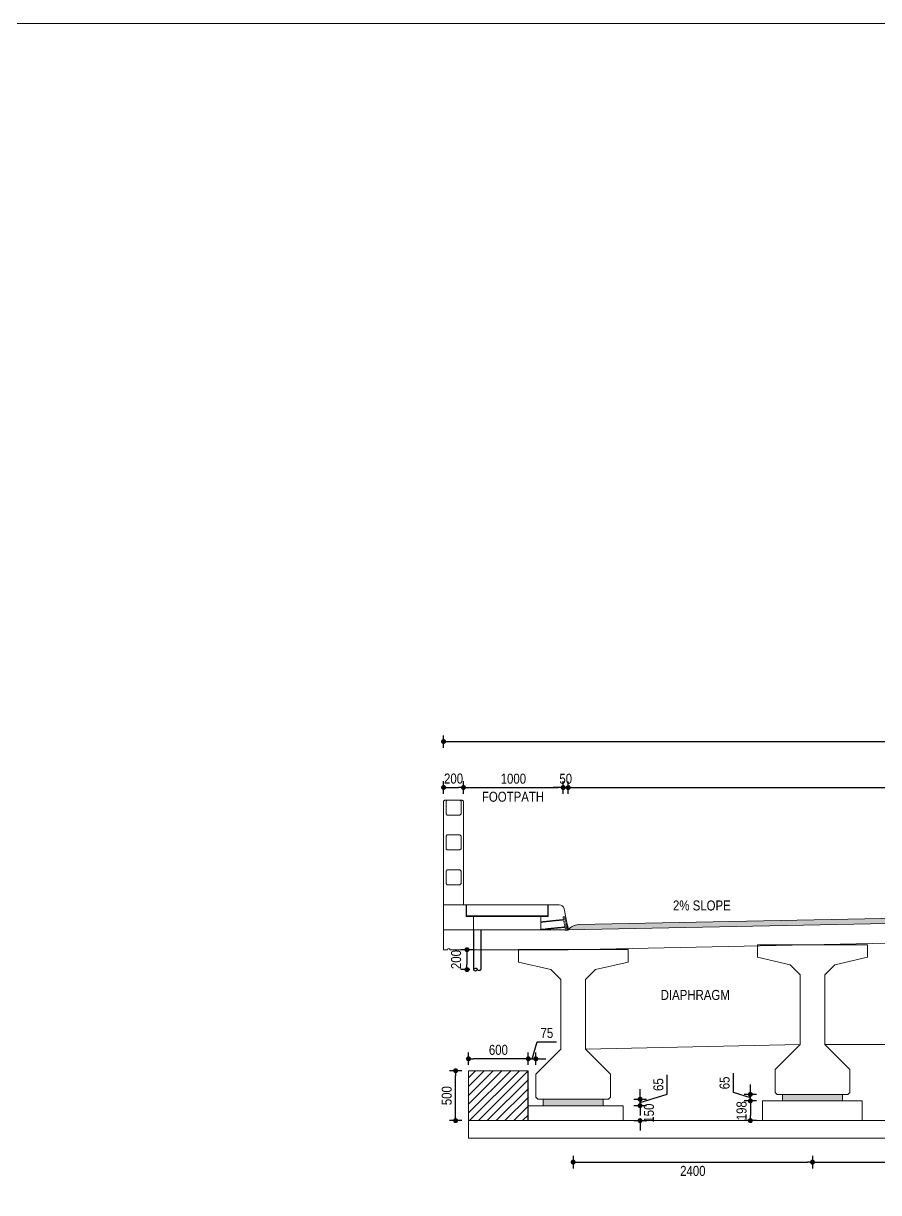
# Model space of a CAD drawing. Header units: inches. Extents: x -36047 to 217865, y -75686 to -40231.
# Drawn here: x 19918 to 28495, y -51954 to -40231 of the extents above; entities that cross this region are included whole.
import ezdxf

# ---------------------------------------------------------------- set-up
doc = ezdxf.new("R2010")
doc.units = ezdxf.units.IN
doc.header["$LTSCALE"] = 3
doc.header["$MEASUREMENT"] = 0
doc.header["$PDMODE"] = 34
doc.linetypes.add('DASHED2', pattern=[0.375, 0.25, -0.125])
doc.linetypes.add('HIDDEN', pattern=[9.525, 6.35, -3.175])
for name, color, linetype in [('con_out1', 2, 'Continuous'), ('Pipe_Hidde', 8, 'DASHED2'), ('Wearing Course', 7, 'Continuous')]:
    doc.layers.add(name, color=color, linetype=linetype)
for name, color, linetype, lineweight in [('Concrete', 4, 'Continuous', 20), ('Concrete Out', 4, 'Continuous', 20), ('Deck Slab', 171, 'Continuous', 20), ('Dim Arrow', 150, 'Continuous', 9), ('DIMS', 150, 'Continuous', 9), ('DIMS @ 50', 150, 'Continuous', 9), ('Girder Line', 7, 'Continuous', 25), ('Hatch', 8, 'Continuous', 5), ('Hatching', 120, 'Continuous', 5), ('Ralling', 140, 'Continuous', 20), ('Structue', 7, 'Continuous', 25), ('Text_Normal @ 50', 7, 'Continuous', 25)]:
    doc.layers.add(name, color=color, linetype=linetype, lineweight=lineweight)
doc.styles.add('SWIS_R_N', font='swissc.ttf', dxfattribs={"height": 2})
doc.dimstyles.new('Dot_Anno', dxfattribs={"dimtxt": 2, "dimasz": 1, "dimexe": 1.25, "dimexo": 0.75, "dimgap": 0.75, "dimtad": 2, "dimdec": 0, "dimzin": 0, "dimdsep": 46, "dimtxsty": 'SWIS_R_N', "dimblk": 'DOT', "dimcen": 0.5, "dimadec": 0, "dimazin": 0, "dimtfac": 1, "dimtdec": 0, "dimtofl": 0, "dimtmove": 0, "dimatfit": 3, "dimfxl": 1.25, "dimfxlon": 1, "dimtolj": 1, "dimtzin": 0, "dimarcsym": 0})

# ---------------------------------------------------------------- blocks, each defined once
blk = doc.blocks.new('_Dot')
at = {"color": 0, "linetype": 'ByBlock', "lineweight": -2}
blk.add_line((-0.5, 0), (-1, 0), dxfattribs=at)
at = {"color": 0, "linetype": 'ByBlock', "const_width": 0.5}
blk.add_lwpolyline([(-0.25, 0, 1), (0.25, 0, 1)], format="xyb", close=True, dxfattribs=at)
blk = doc.blocks.new('*D27')
at = {"layer": 'DEFPOINTS', "color": 0, "transparency": 16777216}
for p in [(33932, -47431), (24132, -48030), (33932, -48030)]:
    blk.add_point(p, dxfattribs=at)
at = {"layer": 'DIMS', "color": 0, "lineweight": -2, "transparency": 16777216}
for p, q in [((24132, -47494), (24132, -47369)), ((24182, -47431), (33882, -47431)), ((33932, -47494), (33932, -47369))]:
    blk.add_line(p, q, dxfattribs=at)
at = {"layer": 'DIMS', "color": 0, "lineweight": -2, "transparency": 16777216, "xscale": 50, "yscale": 50, "zscale": 50, "rotation": 180}
blk.add_blockref('_Dot', (24132, -47431), dxfattribs=at)
at = {"layer": 'DIMS', "color": 0, "lineweight": -2, "transparency": 16777216, "xscale": 50, "yscale": 50, "zscale": 50}
blk.add_blockref('_Dot', (33932, -47431), dxfattribs=at)
at = {"layer": 'DIMS', "color": 0, "transparency": 16777216, "insert": (29032, -47342), "char_height": 100, "attachment_point": 5, "style": 'SWIS_R_N'}
blk.add_mtext('\\A1;9800 ', dxfattribs=at)
blk = doc.blocks.new('*D55')
at = {"layer": 'DEFPOINTS', "color": 0, "transparency": 16777216}
for p in [(25932, -51082), (25932, -51232), (26103, -51232)]:
    blk.add_point(p, dxfattribs=at)
at = {"layer": 'DIMS', "color": 0, "lineweight": -2, "transparency": 16777216}
for p, q in [((26103, -51032), (26103, -50982)), ((26041, -51082), (26166, -51082)), ((26041, -51232), (26166, -51232)), ((26103, -51282), (26103, -51332))]:
    blk.add_line(p, q, dxfattribs=at)
at = {"layer": 'DIMS', "color": 0, "lineweight": -2, "transparency": 16777216, "xscale": 50, "yscale": 50, "zscale": 50}
for p, rotation in [((26103, -51082), 270), ((26103, -51232), 90)]:
    blk.add_blockref('_Dot', p, dxfattribs=dict(at, rotation=rotation))
at = {"layer": 'DIMS', "color": 0, "transparency": 16777216, "insert": (26192, -51157), "char_height": 100, "attachment_point": 5, "rotation": 90, "style": 'SWIS_R_N'}
blk.add_mtext('\\A1;150', dxfattribs=at)
blk = doc.blocks.new('*D56')
at = {"layer": 'DEFPOINTS', "color": 0, "transparency": 16777216}
for p in [(25432, -51077), (27832, -51256), (27832, -51648)]:
    blk.add_point(p, dxfattribs=at)
at = {"layer": 'DIMS', "color": 0, "lineweight": -2, "transparency": 16777216}
for p, q in [((25432, -51586), (25432, -51711)), ((25482, -51648), (27782, -51648)), ((27832, -51586), (27832, -51711))]:
    blk.add_line(p, q, dxfattribs=at)
at = {"layer": 'DIMS', "color": 0, "lineweight": -2, "transparency": 16777216, "xscale": 50, "yscale": 50, "zscale": 50, "rotation": 180}
blk.add_blockref('_Dot', (25432, -51648), dxfattribs=at)
at = {"layer": 'DIMS', "color": 0, "lineweight": -2, "transparency": 16777216, "xscale": 50, "yscale": 50, "zscale": 50}
blk.add_blockref('_Dot', (27832, -51648), dxfattribs=at)
at = {"layer": 'DIMS', "color": 0, "transparency": 16777216, "insert": (26632, -51737), "char_height": 100, "attachment_point": 5, "style": 'SWIS_R_N'}
blk.add_mtext('\\A1;2400', dxfattribs=at)
blk = doc.blocks.new('*D58')
at = {"layer": 'DEFPOINTS', "color": 0, "transparency": 16777216}
for p in [(27832, -51256), (30232, -51648), (30232, -51708)]:
    blk.add_point(p, dxfattribs=at)
at = {"layer": 'DIMS', "color": 0, "lineweight": -2, "transparency": 16777216}
for p, q in [((27832, -51586), (27832, -51711)), ((27882, -51648), (30182, -51648)), ((30232, -51671), (30232, -51586))]:
    blk.add_line(p, q, dxfattribs=at)
at = {"layer": 'DIMS', "color": 0, "lineweight": -2, "transparency": 16777216, "xscale": 50, "yscale": 50, "zscale": 50, "rotation": 180}
blk.add_blockref('_Dot', (27832, -51648), dxfattribs=at)
at = {"layer": 'DIMS', "color": 0, "lineweight": -2, "transparency": 16777216, "xscale": 50, "yscale": 50, "zscale": 50}
blk.add_blockref('_Dot', (30232, -51648), dxfattribs=at)
at = {"layer": 'DIMS', "color": 0, "transparency": 16777216, "insert": (29032, -51737), "char_height": 100, "attachment_point": 5, "style": 'SWIS_R_N'}
blk.add_mtext('\\A1;2400', dxfattribs=at)
blk = doc.blocks.new('*D42')
at = {"layer": 'DEFPOINTS', "color": 0, "transparency": 16777216}
for p in [(32682, -47893), (25382, -49318), (32682, -49318)]:
    blk.add_point(p, dxfattribs=at)
at = {"layer": 'DIMS', "color": 0, "lineweight": -2, "transparency": 16777216}
for p, q in [((25382, -47956), (25382, -47831)), ((25432, -47893), (32632, -47893)), ((32682, -47956), (32682, -47831))]:
    blk.add_line(p, q, dxfattribs=at)
at = {"layer": 'DIMS', "color": 0, "lineweight": -2, "transparency": 16777216, "xscale": 50, "yscale": 50, "zscale": 50, "rotation": 180}
blk.add_blockref('_Dot', (25382, -47893), dxfattribs=at)
at = {"layer": 'DIMS', "color": 0, "lineweight": -2, "transparency": 16777216, "xscale": 50, "yscale": 50, "zscale": 50}
blk.add_blockref('_Dot', (32682, -47893), dxfattribs=at)
at = {"layer": 'DIMS', "color": 0, "transparency": 16777216, "insert": (29006, -47805), "char_height": 100, "attachment_point": 5, "style": 'SWIS_R_N'}
blk.add_mtext('\\A1;7300', dxfattribs=at)
blk = doc.blocks.new('*D23')
at = {"layer": 'DEFPOINTS', "color": 0, "transparency": 16777216}
for p in [(24332, -47892), (24132, -48030), (24332, -48030)]:
    blk.add_point(p, dxfattribs=at)
at = {"layer": 'DIMS', "color": 0, "lineweight": -2, "transparency": 16777216}
for p, q in [((24132, -47955), (24132, -47830)), ((24332, -47955), (24332, -47830)), ((24182, -47892), (24282, -47892))]:
    blk.add_line(p, q, dxfattribs=at)
at = {"layer": 'DIMS', "color": 0, "lineweight": -2, "transparency": 16777216, "xscale": 50, "yscale": 50, "zscale": 50, "rotation": 180}
blk.add_blockref('_Dot', (24132, -47892), dxfattribs=at)
at = {"layer": 'DIMS', "color": 0, "lineweight": -2, "transparency": 16777216, "xscale": 50, "yscale": 50, "zscale": 50}
blk.add_blockref('_Dot', (24332, -47892), dxfattribs=at)
at = {"layer": 'DIMS', "color": 0, "transparency": 16777216, "insert": (24232, -47803), "char_height": 100, "attachment_point": 5, "style": 'SWIS_R_N'}
blk.add_mtext('\\A1;200', dxfattribs=at)
blk = doc.blocks.new('*D24')
at = {"layer": 'DEFPOINTS', "color": 0, "transparency": 16777216}
for p in [(25382, -47893), (25332, -49068), (25382, -49318)]:
    blk.add_point(p, dxfattribs=at)
at = {"layer": 'DIMS', "color": 0, "lineweight": -2, "transparency": 16777216}
for p, q in [((25282, -47893), (25232, -47893)), ((25332, -47956), (25332, -47831)), ((25382, -47956), (25382, -47831)), ((25432, -47893), (25482, -47893))]:
    blk.add_line(p, q, dxfattribs=at)
at = {"layer": 'DIMS', "color": 0, "lineweight": -2, "transparency": 16777216, "xscale": 50, "yscale": 50, "zscale": 50}
blk.add_blockref('_Dot', (25332, -47893), dxfattribs=at)
at = {"layer": 'DIMS', "color": 0, "lineweight": -2, "transparency": 16777216, "xscale": 50, "yscale": 50, "zscale": 50, "rotation": 180}
blk.add_blockref('_Dot', (25382, -47893), dxfattribs=at)
at = {"layer": 'DIMS', "color": 0, "transparency": 16777216, "insert": (25357, -47805), "char_height": 100, "attachment_point": 5, "style": 'SWIS_R_N'}
blk.add_mtext('\\A1;50', dxfattribs=at)
blk = doc.blocks.new('*D26')
at = {"layer": 'DEFPOINTS', "color": 0, "transparency": 16777216}
for p in [(25332, -47892), (24332, -48046), (25332, -49068)]:
    blk.add_point(p, dxfattribs=at)
at = {"layer": 'DIMS', "color": 0, "lineweight": -2, "transparency": 16777216}
for p, q in [((24332, -47955), (24332, -47830)), ((25332, -47955), (25332, -47830)), ((24382, -47892), (25282, -47892))]:
    blk.add_line(p, q, dxfattribs=at)
at = {"layer": 'DIMS', "color": 0, "lineweight": -2, "transparency": 16777216, "xscale": 50, "yscale": 50, "zscale": 50, "rotation": 180}
blk.add_blockref('_Dot', (24332, -47892), dxfattribs=at)
at = {"layer": 'DIMS', "color": 0, "lineweight": -2, "transparency": 16777216, "xscale": 50, "yscale": 50, "zscale": 50}
blk.add_blockref('_Dot', (25332, -47892), dxfattribs=at)
at = {"layer": 'DIMS', "color": 0, "transparency": 16777216, "insert": (24832, -47804), "char_height": 100, "attachment_point": 5, "style": 'SWIS_R_N'}
blk.add_mtext('\\A1;1000', dxfattribs=at)
blk = doc.blocks.new('*D129')
at = {"layer": 'DEFPOINTS', "color": 0, "transparency": 16777216}
for p in [(24253, -50732), (24382, -50732), (25032, -51232)]:
    blk.add_point(p, dxfattribs=at)
at = {"layer": 'DIMS', "color": 0, "lineweight": -2, "transparency": 16777216}
for p, q in [((24316, -50732), (24191, -50732)), ((24253, -51182), (24253, -50782)), ((24316, -51232), (24191, -51232))]:
    blk.add_line(p, q, dxfattribs=at)
at = {"layer": 'DIMS', "color": 0, "lineweight": -2, "transparency": 16777216, "xscale": 50, "yscale": 50, "zscale": 50}
for p, rotation in [((24253, -50732), 90), ((24253, -51232), 270)]:
    blk.add_blockref('_Dot', p, dxfattribs=dict(at, rotation=rotation))
at = {"layer": 'DIMS', "color": 0, "transparency": 16777216, "insert": (24164, -50982), "char_height": 100, "attachment_point": 5, "rotation": 90, "style": 'SWIS_R_N'}
blk.add_mtext('\\A1;500', dxfattribs=at)
blk = doc.blocks.new('*D50')
at = {"layer": 'DEFPOINTS', "color": 0, "transparency": 16777216}
for p in [(27332, -51034), (27209, -51232), (27332, -51232)]:
    blk.add_point(p, dxfattribs=at)
at = {"layer": 'DIMS', "color": 0, "lineweight": -2, "transparency": 16777216}
for p, q in [((27272, -51034), (27147, -51034)), ((27209, -51084), (27209, -51182)), ((27272, -51232), (27147, -51232))]:
    blk.add_line(p, q, dxfattribs=at)
at = {"layer": 'DIMS', "color": 0, "lineweight": -2, "transparency": 16777216, "xscale": 50, "yscale": 50, "zscale": 50}
for p, rotation in [((27209, -51034), 90), ((27209, -51232), 270)]:
    blk.add_blockref('_Dot', p, dxfattribs=dict(at, rotation=rotation))
at = {"layer": 'DIMS', "color": 0, "transparency": 16777216, "insert": (27121, -51133), "char_height": 100, "attachment_point": 5, "rotation": 90, "style": 'SWIS_R_N'}
blk.add_mtext('\\A1;198', dxfattribs=at)
blk = doc.blocks.new('*D49')
at = {"layer": 'DEFPOINTS', "color": 0, "transparency": 16777216}
for p in [(27209, -50969), (27452, -50969), (27332, -51034)]:
    blk.add_point(p, dxfattribs=at)
at = {"layer": 'DIMS', "color": 0, "lineweight": -2, "transparency": 16777216}
for p, q in [((27039, -50951), (27039, -50757)), ((27209, -50919), (27209, -50869)), ((27209, -51002), (27039, -50951)), ((27272, -50969), (27147, -50969)), ((27209, -51034), (27209, -50969)), ((27272, -51034), (27147, -51034)), ((27209, -51084), (27209, -51134))]:
    blk.add_line(p, q, dxfattribs=at)
at = {"layer": 'DIMS', "color": 0, "lineweight": -2, "transparency": 16777216, "xscale": 50, "yscale": 50, "zscale": 50}
for p, rotation in [((27209, -50969), 270), ((27209, -51034), 90)]:
    blk.add_blockref('_Dot', p, dxfattribs=dict(at, rotation=rotation))
at = {"layer": 'DIMS', "color": 0, "transparency": 16777216, "insert": (26951, -50854), "char_height": 100, "attachment_point": 5, "rotation": 90, "style": 'SWIS_R_N'}
blk.add_mtext('\\A1;65', dxfattribs=at)
blk = doc.blocks.new('*D47')
at = {"layer": 'DEFPOINTS', "color": 0, "transparency": 16777216}
for p in [(25057, -50612), (24982, -50732), (25057, -50767)]:
    blk.add_point(p, dxfattribs=at)
at = {"layer": 'DIMS', "color": 0, "lineweight": -2, "transparency": 16777216}
for p, q in [((25020, -50612), (25070, -50442)), ((25070, -50442), (25265, -50442)), ((24932, -50612), (24882, -50612)), ((24982, -50674), (24982, -50549)), ((24982, -50612), (25057, -50612)), ((25057, -50674), (25057, -50549)), ((25107, -50612), (25157, -50612))]:
    blk.add_line(p, q, dxfattribs=at)
at = {"layer": 'DIMS', "color": 0, "lineweight": -2, "transparency": 16777216, "xscale": 50, "yscale": 50, "zscale": 50}
blk.add_blockref('_Dot', (24982, -50612), dxfattribs=at)
at = {"layer": 'DIMS', "color": 0, "lineweight": -2, "transparency": 16777216, "xscale": 50, "yscale": 50, "zscale": 50, "rotation": 180}
blk.add_blockref('_Dot', (25057, -50612), dxfattribs=at)
at = {"layer": 'DIMS', "color": 0, "transparency": 16777216, "insert": (25168, -50354), "char_height": 100, "attachment_point": 5, "style": 'SWIS_R_N'}
blk.add_mtext('\\A1;75', dxfattribs=at)
blk = doc.blocks.new('*D103')
at = {"layer": 'DEFPOINTS', "color": 0, "transparency": 16777216}
for p in [(24467, -49518), (24367, -49718), (24432, -49718)]:
    blk.add_point(p, dxfattribs=at)
at = {"layer": 'DIMS', "color": 0, "lineweight": -2, "transparency": 16777216}
for p, q in [((24429, -49518), (24304, -49518)), ((24367, -49568), (24367, -49668)), ((24395, -49718), (24304, -49718))]:
    blk.add_line(p, q, dxfattribs=at)
at = {"layer": 'DIMS', "color": 0, "lineweight": -2, "transparency": 16777216, "xscale": 50, "yscale": 50, "zscale": 50}
for p, rotation in [((24367, -49518), 90), ((24367, -49718), 270)]:
    blk.add_blockref('_Dot', p, dxfattribs=dict(at, rotation=rotation))
at = {"layer": 'DIMS', "color": 0, "transparency": 16777216, "insert": (24258, -49617), "char_height": 100, "attachment_point": 5, "rotation": 90, "style": 'SWIS_R_N'}
blk.add_mtext('\\A1;200', dxfattribs=at)
blk = doc.blocks.new('*D48')
at = {"layer": 'DEFPOINTS', "color": 0, "transparency": 16777216}
for p in [(25787, -51017), (25932, -51082), (26103, -51017)]:
    blk.add_point(p, dxfattribs=at)
at = {"layer": 'DIMS', "color": 0, "lineweight": -2, "transparency": 16777216}
for p, q in [((26376, -50968), (26376, -50774)), ((26103, -50967), (26103, -50917)), ((26103, -51050), (26376, -50968)), ((26041, -51017), (26166, -51017)), ((26041, -51082), (26166, -51082)), ((26103, -51082), (26103, -51017)), ((26103, -51132), (26103, -51182))]:
    blk.add_line(p, q, dxfattribs=at)
at = {"layer": 'DIMS', "color": 0, "lineweight": -2, "transparency": 16777216, "xscale": 50, "yscale": 50, "zscale": 50}
for p, rotation in [((26103, -51017), 270), ((26103, -51082), 90)]:
    blk.add_blockref('_Dot', p, dxfattribs=dict(at, rotation=rotation))
at = {"layer": 'DIMS', "color": 0, "transparency": 16777216, "insert": (26287, -50871), "char_height": 100, "attachment_point": 5, "rotation": 90, "style": 'SWIS_R_N'}
blk.add_mtext('\\A1;65', dxfattribs=at)
blk = doc.blocks.new('grating')
at = {"layer": 'con_out1', "lineweight": 20}
h = blk.add_hatch(dxfattribs=at)
h.set_pattern_fill('ANSI31', color=256, scale=90, angle=320.4884)
h.set_pattern_definition([(5.48843, (35188.985, 8598.234), (-1.0760037, 11.1984247), [])])
h.paths.add_polyline_path([(-42, 131, -0.179836), (-15, 139), (-12, 111), (-8, 77), (-37, 77)])
h.paths.add_polyline_path([(-37, 77), (-8, 77), (-1, 2), (-29, 2)])
at = {"layer": 'con_out1'}
blk.add_line((-29, 0), (0, 0), dxfattribs=at)
at = {"layer": 'con_out1', "const_width": 5}
blk.add_lwpolyline([(-42, 131, -0.180591), (-15, 139)], format="xyb", dxfattribs=at)
for points in [[(-42, 131), (-29, 0)], [(-15, 139), (0, 0)]]:
    blk.add_lwpolyline(points, dxfattribs=at)
at = {"layer": 'Deck Slab', "linetype": 'HIDDEN'}
for p in [(-7, 54), (-6, 55)]:
    blk.add_line(p, (-1, 5), dxfattribs=at)
at = {"layer": 'Structue', "linetype": 'HIDDEN', "ltscale": 0.15}
blk.add_line((-3, 0), (-8, 75), dxfattribs=at)
blk = doc.blocks.new('*D132')
at = {"layer": 'DEFPOINTS', "color": 0, "transparency": 16777216}
for p in [(24382, -50612), (24382, -50732), (24982, -50732)]:
    blk.add_point(p, dxfattribs=at)
at = {"layer": 'DIMS', "color": 0, "lineweight": -2, "transparency": 16777216}
for p, q in [((24382, -50674), (24382, -50549)), ((24932, -50612), (24432, -50612)), ((24982, -50674), (24982, -50549))]:
    blk.add_line(p, q, dxfattribs=at)
at = {"layer": 'DIMS', "color": 0, "lineweight": -2, "transparency": 16777216, "xscale": 50, "yscale": 50, "zscale": 50, "rotation": 180}
blk.add_blockref('_Dot', (24382, -50612), dxfattribs=at)
at = {"layer": 'DIMS', "color": 0, "lineweight": -2, "transparency": 16777216, "xscale": 50, "yscale": 50, "zscale": 50}
blk.add_blockref('_Dot', (24982, -50612), dxfattribs=at)
at = {"layer": 'DIMS', "color": 0, "transparency": 16777216, "insert": (24682, -50523), "char_height": 100, "attachment_point": 5, "style": 'SWIS_R_N'}
blk.add_mtext('\\A1;600', dxfattribs=at)

msp = doc.modelspace()

# ---------------------------------------------------------------- hatches: boundary and pattern name
at = {"layer": 'Hatch'}
h = msp.add_hatch(dxfattribs=at)
h.set_pattern_fill('AR-CONC', color=256, scale=10)
h.set_pattern_definition([(50, (-0.73, 0), (71.72602, -6.275213), [7.5, -82.5]), (355, (-0.73, 0), (-13.87513, 75.21921), [6, -66]), (100.45144, (5.25, -0.52), (57.850885, 68.944), [6.37402, -70.11421]), (46.1842, (-0.73, 20), (106.72413, -16.55193), [11.25, -123.75]), (96.63564, (8.16, 18.62), (93.4662, 97.41186), [9.56103, -105.17138]), (351.18416, (-0.73, 20), (93.4662, 97.41186), [9, -99]), (21, (9.27, 15), (59.690705, -40.26189), [7.5, -82.5]), (326, (9.27, 15), (24.33153, 72.515), [6, -66]), (71.45144, (14.244, 11.645), (84.02224, 32.253115), [6.37402, -70.11421]), (37.5, (-0.73, 0), (1.215986, 33.289385), [0, -65.2, 0, -67, 0, -66.25]), (7.5, (-0.73, 0), (26.306954, 39.441171), [0, -38.2, 0, -63.7, 0, -25.25]), (327.5, (-23.03, 0), (53.382244, -2.255487), [0, -25, 0, -78, 0, -103.5]), (317.5, (-33.03, 0), (58.318617, 10.0105), [0, -32.5, 0, -51.8, 0, -73.5])])
edge = h.paths.add_edge_path()
edge.add_ellipse((32256.5, -49388.2), major_axis=(-275.4, 275.4), ratio=1, start_angle=235.47758, end_angle=241.0554)
edge.add_line((32639.4, -49317.3), (32681.7, -49318.2))
edge.add_line((32681.7, -49318.2), (32681.8, -49318.2))
edge.add_line((32681.8, -49318.2), (32682, -49316.9))
edge.add_arc((32632.2, -49332.6), 52.2, 17.52345, 91.62856)
edge = h.paths.add_edge_path()
edge.add_line((29032, -49195.2), (25483, -49266.2))
edge.add_arc((25502.2, -49430.2), 165.2, 96.6766, 136.68241)
edge.add_line((25382, -49316.9), (25382.3, -49318.2))
edge.add_line((25382.3, -49318.2), (29032, -49245.2))
edge.add_line((29032, -49245.2), (29032, -49195.2))
edge = h.paths.add_edge_path()
edge.add_arc((32574.2, -49388.5), 122.6, 62.19064, 86.70117)
edge.add_line((32581.3, -49266.2), (29032, -49195.2))
edge.add_line((29032, -49195.2), (29032, -49245.2))
edge.add_line((29032, -49245.2), (32639.4, -49317.3))
edge.add_line((32639.4, -49317.3), (32639.3, -49316.6))
edge.add_line((32639.3, -49316.6), (32639.1, -49315.8))
edge.add_line((32639.1, -49315.8), (32638.9, -49315))
edge.add_line((32638.9, -49315), (32638.7, -49314.2))
edge.add_line((32638.7, -49314.2), (32638.6, -49313.4))
edge.add_line((32638.6, -49313.4), (32638.4, -49312.6))
edge.add_line((32638.4, -49312.6), (32638.2, -49311.8))
edge.add_line((32638.2, -49311.8), (32638, -49311))
edge.add_line((32638, -49311), (32637.9, -49310.3))
edge.add_line((32637.9, -49310.3), (32637.7, -49309.5))
edge.add_line((32637.7, -49309.5), (32637.5, -49308.7))
edge.add_line((32637.5, -49308.7), (32637.3, -49307.9))
edge.add_line((32637.3, -49307.9), (32637.2, -49307.1))
edge.add_line((32637.2, -49307.1), (32637, -49306.3))
edge.add_line((32637, -49306.3), (32636.8, -49305.5))
edge.add_line((32636.8, -49305.5), (32636.6, -49304.8))
edge.add_line((32636.6, -49304.8), (32636.5, -49304))
edge.add_line((32636.5, -49304), (32636.3, -49303.2))
edge.add_line((32636.3, -49303.2), (32636.1, -49302.4))
edge.add_line((32636.1, -49302.4), (32636, -49301.6))
edge.add_line((32636, -49301.6), (32635.8, -49300.8))
edge.add_line((32635.8, -49300.8), (32635.6, -49300))
edge.add_line((32635.6, -49300), (32635.4, -49299.2))
edge.add_line((32635.4, -49299.2), (32635.3, -49298.4))
edge.add_line((32635.3, -49298.4), (32635.1, -49297.7))
edge.add_line((32635.1, -49297.7), (32634.9, -49296.9))
edge.add_line((32634.9, -49296.9), (32634.8, -49296.1))
edge.add_line((32634.8, -49296.1), (32634.6, -49295.3))
edge.add_line((32634.6, -49295.3), (32634.4, -49294.5))
edge.add_line((32634.4, -49294.5), (32634.3, -49293.7))
edge.add_line((32634.3, -49293.7), (32634.1, -49292.9))
edge.add_line((32634.1, -49292.9), (32633.9, -49292.1))
edge.add_line((32633.9, -49292.1), (32633.7, -49291.3))
edge.add_line((32633.7, -49291.3), (32633.6, -49290.6))
edge.add_line((32633.6, -49290.6), (32633.4, -49289.8))
edge.add_line((32633.4, -49289.8), (32633.2, -49289))
edge.add_line((32633.2, -49289), (32633.1, -49288.2))
edge.add_line((32633.1, -49288.2), (32632.9, -49287.4))
edge.add_line((32632.9, -49287.4), (32632.7, -49286.6))
edge.add_line((32632.7, -49286.6), (32632.6, -49285.8))
edge.add_line((32632.6, -49285.8), (32632.4, -49285))
edge.add_line((32632.4, -49285), (32632.2, -49284.2))
edge.add_line((32632.2, -49284.2), (32632.1, -49283.4))
edge.add_line((32632.1, -49283.4), (32631.9, -49282.6))
edge.add_line((32631.9, -49282.6), (32631.8, -49281.9))
edge.add_line((32631.8, -49281.9), (32631.6, -49281.1))
edge.add_line((32631.6, -49281.1), (32631.4, -49280.3))
edge.add_line((32631.4, -49280.3), (32631.4, -49280.1))
at = {"layer": 'Hatch', "lineweight": 25}
h = msp.add_hatch(dxfattribs=at)
h.set_pattern_fill('ANSI31', color=256, scale=500)
h.set_pattern_definition([(45, (-30, 800), (-44.194174, 44.194174), [])])
h.paths.add_polyline_path([(24982.5, -50732.2), (24382, -50732.2), (24382, -51232.2), (24982.5, -51232.2)])
at = {"layer": 'Hatching', "linetype": 'Continuous', "ltscale": 0.1}
for points in [[(28131.9, -51034.2), (28131.9, -50969.2), (27531.9, -50969.2), (27531.9, -51034.2)], [(25732, -51082.2), (25732.5, -51014.5), (25132.5, -51014.5), (25132, -51082.2)]]:
    msp.add_hatch(color=256, dxfattribs=at).paths.add_polyline_path(points)

# ---------------------------------------------------------------- linework, layer by layer
msp.add_line((24982, -51232.2), (24982, -50732.2))
at = {"layer": 'Concrete'}
for p, q in [((24132, -49068.2), (24357, -49068.2)), ((24132, -49068.2), (24132, -49518.2)), ((24132, -49518.2), (24132, -49068.2)), ((24132, -49355.7), (24132, -49068.2)), ((24357, -49185.2), (24357, -49068.2)), ((24362, -49068.2), (25176.3, -49068.2)), ((24362, -49180.2), (24362, -49068.2)), ((25176.3, -49180.2), (25176.3, -49068.2)), ((25181.3, -49185.2), (25181.3, -49068.2)), ((24357, -49185.2), (25181.3, -49185.2)), ((24362, -49180.2), (25176.3, -49180.2)), ((24432, -49318.2), (24432, -49185.2)), ((25105.9, -49318.2), (25105.9, -49185.2)), ((25105.9, -49318.2), (25105.9, -49185.2)), ((25382, -49318.2), (24132, -49318.2)), ((29032, -49245.2), (25382, -49318.2)), ((29032, -49445.2), (25382, -49518.2)), ((24171.8, -49518.2), (24131.8, -49518.2)), ((25382, -49518.2), (24196.8, -49518.2)), ((24382, -50732.2), (24982, -50732.2)), ((24382, -51408.3), (24382, -50732.2)), ((25932, -51082.2), (24982, -51082.2)), ((25932, -51082.2), (25041.5, -51082.2)), ((25932, -51082.2), (25932, -51232.2)), ((25932, -51082.2), (25932, -51232.2)), ((25932, -51082.2), (25932, -51232.2)), ((25932, -51082.2), (25932, -51232.2)), ((27331.9, -51034.2), (27331.9, -51232.2)), ((28331.9, -51034.2), (27331.9, -51034.2)), ((28331.9, -51034.2), (28331.9, -51232.2)), ((33682.5, -51232.2), (24382, -51232.2)), ((25931.5, -51232.2), (24457, -51232.2)), ((24382, -51408.3), (28994.5, -51408.3))]:
    msp.add_line(p, q, dxfattribs=at)
for points in [[(25181.3, -49068.2), (25291, -49068.2, -0.357475), (25340, -49108.4), (25382, -49318.2)], [(32682, -49318.2, 0.1791566), (32581.3, -49266.2), (29032, -49195.2), (25482.7, -49266.2, 0.1794515), (25382, -49318.2)]]:
    msp.add_lwpolyline(points, format="xyb", dxfattribs=at)
for points in [[(27531.9, -50969.2), (28131.9, -50969.2), (28131.9, -51034.2), (27531.9, -51034.2)], [(25132, -51017.2), (25732, -51017.2), (25732, -51082.2), (25132, -51082.2)], [(25132, -51017.2), (25732, -51017.2), (25732, -51082.2), (25132, -51082.2)]]:
    msp.add_lwpolyline(points, close=True, dxfattribs=at)
msp.add_arc((24184.3, -49518.2), 12.5, 0, 180, dxfattribs=at)
at = {"layer": 'Concrete Out'}
for points in [[(28382.1, -49594.2), (28382.1, -49469.2), (27282.1, -49469.2), (27282.1, -49594.2), (27607.1, -49669.2), (27707.1, -49769.2), (27707.1, -50469.2), (27457.1, -50719.2), (27457.1, -50949.2), (27477.1, -50969.2), (28187.1, -50969.2), (28207.1, -50949.2), (28207.1, -50719.2), (27957.1, -50469.2), (27957.1, -49769.2), (28057.1, -49669.2)], [(25982, -49642.2), (25982, -49517.2), (24882, -49517.2), (24882, -49642.2), (25207, -49717.2), (25307, -49817.2), (25307, -50517.2), (25057, -50767.2), (25057, -50997.2), (25077, -51017.2), (25787, -51017.2), (25807, -50997.2), (25807, -50767.2), (25557, -50517.2), (25557, -49817.2), (25657, -49717.2)]]:
    msp.add_lwpolyline(points, close=True, dxfattribs=at)
for points in [[(25557, -50517.2), (27707.1, -50470.3)], [(27956.2, -50470.3), (30107, -50470.3)]]:
    msp.add_lwpolyline(points, dxfattribs=at)
at = {"layer": 'Dim Arrow'}
msp.add_lwpolyline([(26372.7, -49177.7, 0, 37.5, 0), (26466.1, -49175.9, 0, 0, 0), (27022.5, -49165.3, 0, 0, 0)], format="xyseb", dxfattribs=at)
at = {"layer": 'DIMS', "color": 2}
msp.add_lwpolyline([(-36046.8, -40230.7), (36345.6, -40230.7), (36345.6, -61434.4), (-36046.8, -61434.4)], close=True, dxfattribs=at)
at = {"layer": 'Girder Line', "linetype": 'HIDDEN', "ltscale": 0.01}
msp.add_line((25367.1, -49243.5), (25366.6, -49243.5), dxfattribs=at)
at = {"layer": 'Pipe_Hidde', "linetype": 'DASHED2', "ltscale": 1.25}
for p, q in [((25333.2, -49219.6), (25105.9, -49242.8)), ((24432, -49318.2), (24432, -49718.2)), ((24507, -49318.2), (24507, -49718.2)), ((25347.7, -49293.5), (25105.9, -49318.2))]:
    msp.add_line(p, q, dxfattribs=at)
at = {"layer": 'Pipe_Hidde', "linetype": 'DASHED2', "ltscale": 0.2}
msp.add_lwpolyline([(24507, -49718.2, -0.4163089), (24472.4, -49716.6, -0.5535906), (24432, -49718.2)], format="xyb", dxfattribs=at)
msp.add_arc((24452.7, -49731.6), 24.7, 37.31869, 147.15232, dxfattribs=at)
at = {"layer": 'Ralling'}
for p, q in [((24144, -48018.2), (24132, -48030.2)), ((24132, -49068.2), (24132, -48030.2)), ((24144, -48018.2), (24320, -48018.2)), ((24332, -48030.2), (24320, -48018.2)), ((24332, -49068.2), (24332, -48030.2))]:
    msp.add_line(p, q, dxfattribs=at)
for points in [[(24169, -48168.2), (24295, -48168.2), (24307, -48156.2), (24307, -48030.2), (24295, -48018.2), (24169, -48018.2), (24157, -48030.2), (24157, -48156.2)], [(24169, -48518.2), (24295, -48518.2), (24307, -48506.2), (24307, -48380.2), (24295, -48368.2), (24169, -48368.2), (24157, -48380.2), (24157, -48506.2)], [(24169, -48868.2), (24295, -48868.2), (24307, -48856.2), (24307, -48730.2), (24295, -48718.2), (24169, -48718.2), (24157, -48730.2), (24157, -48856.2)]]:
    msp.add_lwpolyline(points, close=True, dxfattribs=at)
at = {"layer": 'Wearing Course', "color": 2, "ltscale": 20}
msp.add_line((25372.1, -49268.6), (25382.1, -49318.4), dxfattribs=at)

# ---------------------------------------------------------------- block references
at = {"layer": 'Hatch', "color": 1, "rotation": 5.26178494986469}
msp.add_blockref('grating', (25382.1, -49318.5), dxfattribs=at)

# ---------------------------------------------------------------- texts
at = {"layer": 'DIMS @ 50', "insert": (24828.4, -47985.2), "char_height": 100, "attachment_point": 5, "style": 'SWIS_R_N'}
msp.add_mtext('\\A1;FOOTPATH', dxfattribs=at)
at = {"layer": 'Text_Normal @ 50', "char_height": 100, "attachment_point": 5, "style": 'SWIS_R_N'}
for s, insert in [('2% SLOPE', (26722.4, -49075.6)), ('DIAPHRAGM', (26656.1, -49972.5))]:
    msp.add_mtext(s, dxfattribs=dict(at, insert=insert))

# ---------------------------------------------------------------- dimensions: what is measured, and where the dimension line sits
at = {"layer": 'DIMS @ 50'}
dim = msp.add_linear_dim(base=(33932, -47431), p1=(24132, -48030.2), p2=(33932, -48030.2), text='<> ', dimstyle='Dot_Anno', override={"dimscale": 50, "dimtix": 0, "dimtofl": 0, "dimtmove": 0, "dimatfit": 3}, dxfattribs=at)
dim.commit()
dim.dimension.update_dxf_attribs({"geometry": '*D27', "text_midpoint": (29032, -47431), "dimtype": 128})
for base, p1, p2, angle, override, picture, middle in [((24332, -47892.3), (24132, -48030.2), (24332, -48030.2), 0, {"dimscale": 50, "dimtix": 0, "dimtofl": 0, "dimtmove": 0, "dimatfit": 3}, '*D23', (24232, -47892.3)), ((25332, -47892.3), (24332, -48045.7), (25332, -49068.2), 0, {"dimscale": 50, "dimtix": 0, "dimtofl": 0, "dimtmove": 0, "dimatfit": 3}, '*D26', (24832, -47892.3)), ((25382, -47893.3), (25332, -49068.2), (25382, -49318.2), 180, {"dimscale": 50, "dimtix": 0, "dimtofl": 0, "dimtmove": 0, "dimatfit": 3}, '*D24', (25357, -47893.3)), ((32682, -47893.3), (25382, -49318.2), (32682, -49318.2), 180, {"dimscale": 50, "dimtix": 0, "dimtofl": 0, "dimtmove": 0, "dimatfit": 3}, '*D42', (29005.8, -47893.3)), ((24366.5, -49718.2), (24466.6, -49518.2), (24432, -49718.2), 90, {"dimscale": 50, "dimtix": 0, "dimtofl": 0, "dimtmove": 2, "dimatfit": 3}, '*D103', (24258.1, -49616.8)), ((26103.4, -51232.2), (25932, -51082.2), (25932, -51232.2), 90, {"dimscale": 50, "dimtix": 0, "dimtofl": 0, "dimtmove": 0, "dimatfit": 3}, '*D55', (26103.4, -51157.2)), ((27209.4, -51232.2), (27331.9, -51034.2), (27331.7, -51232.2), 90, {"dimscale": 50, "dimtix": 0, "dimtofl": 0, "dimtmove": 0, "dimatfit": 3}, '*D50', (27209.4, -51133.2))]:
    dim = msp.add_linear_dim(base=base, p1=p1, p2=p2, angle=angle, dimstyle='Dot_Anno', override=override, dxfattribs=at)
    dim.commit()
    dim.dimension.update_dxf_attribs({"geometry": picture, "text_midpoint": middle, "dimtype": 128})
for base, p1, p2, override, picture, middle in [((25057, -50611.8), (24982, -50732.2), (25057, -50767.2), {"dimscale": 50, "dimtix": 0, "dimtofl": 0, "dimtmove": 1, "dimatfit": 3}, '*D47', (25107.9, -50353.6)), ((24382, -50611.8), (24982, -50732.2), (24382, -50732.2), {"dimscale": 50, "dimtix": 0, "dimtofl": 0, "dimtmove": 1, "dimatfit": 3}, '*D132', (24682, -50523)), ((27831.8, -51648.2), (25432, -51077), (27831.8, -51255.6), {"dimscale": 50, "dimtix": 0, "dimtofl": 0, "dimtmove": 0, "dimatfit": 3}, '*D56', (26631.9, -51737.1)), ((30232, -51648.2), (27831.8, -51255.6), (30232, -51708.2), {"dimscale": 50, "dimtix": 0, "dimtofl": 0, "dimtmove": 0, "dimatfit": 3}, '*D58', (29031.9, -51737.1))]:
    dim = msp.add_linear_dim(base=base, p1=p1, p2=p2, dimstyle='Dot_Anno', override=override, dxfattribs=at)
    dim.commit()
    dim.dimension.update_dxf_attribs({"geometry": picture, "text_midpoint": middle})
for base, p1, p2, override, picture, middle in [((24253.1, -50732.2), (25032, -51232.2), (24382, -50732.2), {"dimscale": 50, "dimtix": 0, "dimtofl": 0, "dimtmove": 0, "dimatfit": 3}, '*D129', (24164.3, -50982.2)), ((27209.4, -50969.2), (27331.9, -51034.2), (27451.8, -50969.2), {"dimscale": 50, "dimtix": 0, "dimtofl": 0, "dimtmove": 1, "dimatfit": 3}, '*D49', (26950.5, -50913.2)), ((26103.4, -51017.2), (25932, -51082.2), (25787, -51017.2), {"dimscale": 50, "dimtix": 0, "dimtofl": 0, "dimtmove": 1, "dimatfit": 3}, '*D48', (26287.3, -50930.4))]:
    dim = msp.add_linear_dim(base=base, p1=p1, p2=p2, angle=90, dimstyle='Dot_Anno', override=override, dxfattribs=at)
    dim.commit()
    dim.dimension.update_dxf_attribs({"geometry": picture, "text_midpoint": middle})

doc.saveas('drawing.dxf')
